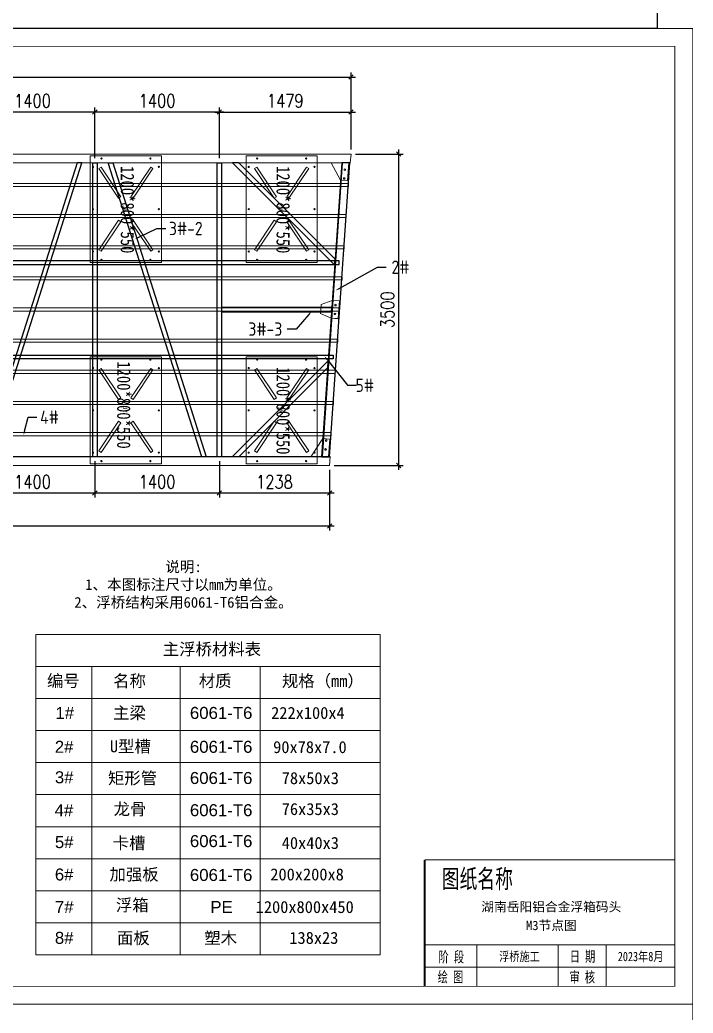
# Model space of a CAD drawing. Extents: x -259369 to -50372, y -155978 to 198088.
# Drawn here: x -57938 to -50372, y 124778 to 135938 of the extents above; entities that cross this region are included whole.
import ezdxf
from ezdxf import colors
from ezdxf.entities.mleader import LeaderData, LeaderLine
from ezdxf.enums import TextEntityAlignment as Align
from ezdxf.math import Vec2, Vec3

# ---------------------------------------------------------------- set-up
doc = ezdxf.new("R2010")
doc.units = 0
doc.header["$LTSCALE"] = 1000
doc.header["$MEASUREMENT"] = 0
doc.linetypes.add('HIDDEN', pattern=[0.375, 0.25, -0.125])
for name, color, linetype in [('PUB_TEXT', 7, 'Continuous'), ('SGIDI_TK_TEXT', 3, 'Continuous'), ('卡槽', 242, 'Continuous'), ('文字', 7, 'Continuous'), ('标注', 9, 'Continuous'), ('浮箱名称', 3, 'Continuous'), ('连接端梁', 130, 'Continuous'), ('铝横梁', 220, 'Continuous')]:
    doc.layers.add(name, color=color, linetype=linetype)
for name, color, linetype, lineweight in [('加强板', 140, 'Continuous', 18), ('图框', 7, 'Continuous', 13), ('浮箱', 160, 'Continuous', 20), ('虚线', 8, 'Continuous', 0), ('铝主梁', 3, 'Continuous', 9), ('铝龙骨', 7, 'Continuous', 9)]:
    doc.layers.add(name, color=color, linetype=linetype, lineweight=lineweight)
doc.styles.add('Arial', font='')
doc.styles.add('HZTXT', font='txtw.shx', dxfattribs={"width": 0.8, "bigfont": 'hztxtw.shx'})
doc.styles.add('SGIDI-0', font='simhei.ttf', dxfattribs={"width": 0.8})
doc.styles.get("Standard").update_dxf_attribs({"font": 'gbenor.shx', "bigfont": 'gbcbig.shx'})
doc.styles.add('仿宋', font='simfang.ttf', dxfattribs={"width": 0.7})
doc.styles.add('黑体', font='simhei.ttf', dxfattribs={"width": 0.8})
doc.styles.get('Arial').set_extended_font_data('STXihei')
doc.dimstyles.new('DIM-50', dxfattribs={"dimscale": 50, "dimtxt": 3, "dimasz": 1, "dimexe": 1, "dimexo": 1, "dimgap": 1, "dimtad": 1, "dimdec": 1, "dimdsep": 46, "dimtxsty": 'HZTXT', "dimblk": 'OBLIQUE', "dimblk1": 'ARCHTICK', "dimblk2": 'OBLIQUE', "dimcen": 0, "dimdle": 1, "dimclrd": 9, "dimclre": 9, "dimclrt": 2, "dimadec": 1, "dimazin": 0, "dimtfac": 1, "dimtdec": 1, "dimtix": 1, "dimtmove": 2, "dimatfit": 3, "dimldrblk": 'OBLIQUE', "dimfxl": 0, "dimtolj": 1, "dimtzin": 0, "dimarcsym": 0})

# ---------------------------------------------------------------- blocks, each defined once
blk = doc.blocks.new('_Oblique')
at = {"color": 0, "linetype": 'ByBlock', "lineweight": -2}
blk.add_line((-0.5, -0.5), (0.5, 0.5), dxfattribs=at)
blk = doc.blocks.new('*D114')
at = {"layer": 'Defpoints', "color": 0, "transparency": 16777216}
for p in [(-54217, 134431, 0), (-54458, 130931, 0), (-53682, 130931)]:
    blk.add_point(p, dxfattribs=at)
at = {"layer": '标注', "color": 9, "lineweight": -2, "transparency": 16777216}
for p, q in [((-53682, 134481), (-53682, 130881)), ((-54167, 134431), (-53632, 134431)), ((-54408, 130931), (-53632, 130931))]:
    blk.add_line(p, q, dxfattribs=at)
at = {"layer": '标注', "color": 9, "lineweight": -2, "transparency": 16777216, "xscale": 50, "yscale": 50, "zscale": 50}
for p, rotation in [((-53682, 134431), 90), ((-53682, 130931), 270)]:
    blk.add_blockref('_Oblique', p, dxfattribs=dict(at, rotation=rotation))
at = {"layer": '标注', "color": 2, "transparency": 16777216, "insert": (-53807, 132681), "char_height": 150, "attachment_point": 5, "rotation": 90, "style": 'HZTXT'}
blk.add_mtext('\\A1;3500', dxfattribs=at)
blk = doc.blocks.new('_ArchTick')
at = {"color": 0, "linetype": 'ByBlock', "const_width": 0.4}
blk.add_lwpolyline([(-0.5, -0.5), (0.5, 0.5)], dxfattribs=at)
blk = doc.blocks.new('*D115')
at = {"layer": 'Defpoints', "color": 0, "transparency": 16777216}
for p in [(-57096, 134903), (-57096, 134333), (-55696, 134333)]:
    blk.add_point(p, dxfattribs=at)
at = {"layer": '标注', "color": 9, "lineweight": -2, "transparency": 16777216}
for p, q in [((-57096, 134383), (-57096, 134953)), ((-55696, 134383), (-55696, 134953)), ((-55646, 134903), (-57146, 134903))]:
    blk.add_line(p, q, dxfattribs=at)
at = {"layer": '标注', "color": 9, "lineweight": -2, "transparency": 16777216, "xscale": 50, "yscale": 50, "zscale": 50, "rotation": 180}
blk.add_blockref('_Oblique', (-57096, 134903), dxfattribs=at)
at = {"layer": '标注', "color": 9, "lineweight": -2, "transparency": 16777216, "xscale": 50, "yscale": 50, "zscale": 50}
blk.add_blockref('_Oblique', (-55696, 134903), dxfattribs=at)
at = {"layer": '标注', "color": 2, "transparency": 16777216, "insert": (-56396, 135028), "char_height": 150, "attachment_point": 5, "style": 'HZTXT'}
blk.add_mtext('\\A1;1400', dxfattribs=at)
blk = doc.blocks.new('*D116')
at = {"layer": 'Defpoints', "color": 0, "transparency": 16777216}
for p in [(-58496, 134903), (-58496, 134333), (-57096, 134333)]:
    blk.add_point(p, dxfattribs=at)
at = {"layer": '标注', "color": 9, "lineweight": -2, "transparency": 16777216}
for p, q in [((-58496, 134383), (-58496, 134953)), ((-57096, 134383), (-57096, 134953)), ((-57046, 134903), (-58546, 134903))]:
    blk.add_line(p, q, dxfattribs=at)
at = {"layer": '标注', "color": 9, "lineweight": -2, "transparency": 16777216, "xscale": 50, "yscale": 50, "zscale": 50, "rotation": 180}
blk.add_blockref('_Oblique', (-58496, 134903), dxfattribs=at)
at = {"layer": '标注', "color": 9, "lineweight": -2, "transparency": 16777216, "xscale": 50, "yscale": 50, "zscale": 50}
blk.add_blockref('_Oblique', (-57096, 134903), dxfattribs=at)
at = {"layer": '标注', "color": 2, "transparency": 16777216, "insert": (-57796, 135028), "char_height": 150, "attachment_point": 5, "style": 'HZTXT'}
blk.add_mtext('\\A1;1400', dxfattribs=at)
blk = doc.blocks.new('*D117')
at = {"layer": 'Defpoints', "color": 0, "transparency": 16777216}
for p in [(-54217, 135296), (-62775, 134431), (-54217, 134431)]:
    blk.add_point(p, dxfattribs=at)
at = {"layer": '标注', "color": 9, "lineweight": -2, "transparency": 16777216}
for p, q in [((-62825, 135296), (-54167, 135296)), ((-62775, 134481), (-62775, 135346)), ((-54217, 134481), (-54217, 135346))]:
    blk.add_line(p, q, dxfattribs=at)
at = {"layer": '标注', "color": 9, "lineweight": -2, "transparency": 16777216, "xscale": 50, "yscale": 50, "zscale": 50, "rotation": 180}
blk.add_blockref('_Oblique', (-62775, 135296), dxfattribs=at)
at = {"layer": '标注', "color": 9, "lineweight": -2, "transparency": 16777216, "xscale": 50, "yscale": 50, "zscale": 50}
blk.add_blockref('_Oblique', (-54217, 135296), dxfattribs=at)
at = {"layer": '标注', "color": 2, "transparency": 16777216, "insert": (-58496, 135421), "char_height": 150, "attachment_point": 5, "style": 'HZTXT'}
blk.add_mtext('\\A1;8558', dxfattribs=at)
blk = doc.blocks.new('*D118')
at = {"layer": 'Defpoints', "color": 0, "transparency": 16777216}
for p in [(-54217, 134903), (-54217, 134431), (-55696, 134333)]:
    blk.add_point(p, dxfattribs=at)
at = {"layer": '标注', "color": 9, "lineweight": -2, "transparency": 16777216}
for p, q in [((-55696, 134383), (-55696, 134953)), ((-54217, 134481), (-54217, 134953)), ((-55746, 134903), (-54167, 134903))]:
    blk.add_line(p, q, dxfattribs=at)
at = {"layer": '标注', "color": 9, "lineweight": -2, "transparency": 16777216, "xscale": 50, "yscale": 50, "zscale": 50, "rotation": 180}
blk.add_blockref('_Oblique', (-55696, 134903), dxfattribs=at)
at = {"layer": '标注', "color": 9, "lineweight": -2, "transparency": 16777216, "xscale": 50, "yscale": 50, "zscale": 50}
blk.add_blockref('_Oblique', (-54217, 134903), dxfattribs=at)
at = {"layer": '标注', "color": 2, "transparency": 16777216, "insert": (-54956, 135028), "char_height": 150, "attachment_point": 5, "style": 'HZTXT'}
blk.add_mtext('\\A1;1479', dxfattribs=at)
blk = doc.blocks.new('*D119')
at = {"layer": 'Defpoints', "color": 0, "transparency": 16777216}
for p in [(-62534, 130931), (-54458, 130931), (-54458, 130252)]:
    blk.add_point(p, dxfattribs=at)
at = {"layer": '标注', "color": 9, "lineweight": -2, "transparency": 16777216}
for p, q in [((-62534, 130881), (-62534, 130202)), ((-54458, 130881), (-54458, 130202)), ((-62584, 130252), (-54408, 130252))]:
    blk.add_line(p, q, dxfattribs=at)
at = {"layer": '标注', "color": 9, "lineweight": -2, "transparency": 16777216, "xscale": 50, "yscale": 50, "zscale": 50}
for p, rotation in [((-62534, 130252), 180.0003109579487), ((-54458, 130252), 0.0003109579487371965)]:
    blk.add_blockref('_Oblique', p, dxfattribs=dict(at, rotation=rotation))
at = {"layer": '标注', "color": 2, "transparency": 16777216, "insert": (-58496, 130377), "char_height": 150, "attachment_point": 5, "rotation": 0.0003, "style": 'HZTXT'}
blk.add_mtext('\\A1;8076', dxfattribs=at)
blk = doc.blocks.new('*D124')
at = {"layer": 'Defpoints', "color": 0, "transparency": 16777216}
for p in [(-55696, 131029), (-54458, 130931), (-55696, 130622)]:
    blk.add_point(p, dxfattribs=at)
at = {"layer": '标注', "color": 9, "lineweight": -2, "transparency": 16777216}
for p, q in [((-55696, 130979), (-55696, 130572)), ((-54458, 130881), (-54458, 130572)), ((-54408, 130622), (-55746, 130622))]:
    blk.add_line(p, q, dxfattribs=at)
at = {"layer": '标注', "color": 9, "lineweight": -2, "transparency": 16777216, "xscale": 50, "yscale": 50, "zscale": 50, "rotation": 180}
blk.add_blockref('_Oblique', (-55696, 130622), dxfattribs=at)
at = {"layer": '标注', "color": 9, "lineweight": -2, "transparency": 16777216, "xscale": 50, "yscale": 50, "zscale": 50}
blk.add_blockref('_Oblique', (-54458, 130622), dxfattribs=at)
at = {"layer": '标注', "color": 2, "transparency": 16777216, "insert": (-55077, 130747), "char_height": 150, "attachment_point": 5, "style": 'HZTXT'}
blk.add_mtext('\\A1;1238', dxfattribs=at)
blk = doc.blocks.new('*D125')
at = {"layer": 'Defpoints', "color": 0, "transparency": 16777216}
for p in [(-57096, 131029), (-55696, 131029), (-57096, 130622)]:
    blk.add_point(p, dxfattribs=at)
at = {"layer": '标注', "color": 9, "lineweight": -2, "transparency": 16777216}
for p, q in [((-57096, 130979), (-57096, 130572)), ((-55696, 130979), (-55696, 130572)), ((-55646, 130622), (-57146, 130622))]:
    blk.add_line(p, q, dxfattribs=at)
at = {"layer": '标注', "color": 9, "lineweight": -2, "transparency": 16777216, "xscale": 50, "yscale": 50, "zscale": 50, "rotation": 180}
blk.add_blockref('_Oblique', (-57096, 130622), dxfattribs=at)
at = {"layer": '标注', "color": 9, "lineweight": -2, "transparency": 16777216, "xscale": 50, "yscale": 50, "zscale": 50}
blk.add_blockref('_Oblique', (-55696, 130622), dxfattribs=at)
at = {"layer": '标注', "color": 2, "transparency": 16777216, "insert": (-56396, 130747), "char_height": 150, "attachment_point": 5, "style": 'HZTXT'}
blk.add_mtext('\\A1;1400', dxfattribs=at)
blk = doc.blocks.new('*D126')
at = {"layer": 'Defpoints', "color": 0, "transparency": 16777216}
for p in [(-58496, 131029), (-57096, 131029), (-58496, 130622)]:
    blk.add_point(p, dxfattribs=at)
at = {"layer": '标注', "color": 9, "lineweight": -2, "transparency": 16777216}
for p, q in [((-58496, 130979), (-58496, 130572)), ((-57096, 130979), (-57096, 130572)), ((-57046, 130622), (-58546, 130622))]:
    blk.add_line(p, q, dxfattribs=at)
at = {"layer": '标注', "color": 9, "lineweight": -2, "transparency": 16777216, "xscale": 50, "yscale": 50, "zscale": 50, "rotation": 180}
blk.add_blockref('_Oblique', (-58496, 130622), dxfattribs=at)
at = {"layer": '标注', "color": 9, "lineweight": -2, "transparency": 16777216, "xscale": 50, "yscale": 50, "zscale": 50}
blk.add_blockref('_Oblique', (-57096, 130622), dxfattribs=at)
at = {"layer": '标注', "color": 2, "transparency": 16777216, "insert": (-57796, 130747), "char_height": 150, "attachment_point": 5, "style": 'HZTXT'}
blk.add_mtext('\\A1;1400', dxfattribs=at)
blk = doc.blocks.new('A$C0D8A069B')
at = {"layer": '加强板'}
blk.add_lwpolyline([(80, -100), (0, -100), (0, 100), (80, 100), (200, 45), (200, -55), (80, -100)], dxfattribs=at)
for centre in [(40, 50), (40, -50)]:
    blk.add_circle(centre, 9, dxfattribs=at)
blk = doc.blocks.new('$matou$00000186')
for points in [[(-600, 400), (600, 400), (600, -400), (-600, -400)], [(-456, 304), (-472, 279), (-140, 57), (-123, 82)], [(456, 304), (472, 279), (140, 57), (123, 82)], [(-456, -304), (-472, -279), (-140, -57), (-123, -82)], [(456, -304), (472, -279), (140, -57), (123, -82)]]:
    blk.add_lwpolyline(points, close=True)
for centre in [(-475, 370), (0, 370), (475, 370), (-570, 275), (570, 275), (-570, -275), (570, -275), (-475, -370), (0, -370), (475, -370)]:
    blk.add_circle(centre, 7)
at = {"layer": 'PUB_TEXT', "style": '黑体', "width": 0.8}
blk.add_text('JY', height=52.6, dxfattribs=at).set_placement((-44, -35))
blk = doc.blocks.new('*U16')
at = {"layer": '浮箱', "rotation": 270}
blk.add_blockref('$matou$00000186', (0, 0), dxfattribs=at)
blk = doc.blocks.new('*U17')
at = {"color": 0, "linetype": 'ByBlock', "lineweight": -2, "transparency": 16777216}
for p in [(0, 0), (1750, 0), (3500, 0), (5250, 0), (7000, 0)]:
    blk.add_blockref('*U16', p, dxfattribs=at)
blk = doc.blocks.new('*U18')
at = {"layer": '浮箱', "rotation": 270}
blk.add_blockref('$matou$00000186', (0, 0), dxfattribs=at)
blk = doc.blocks.new('*U19')
at = {"color": 0, "linetype": 'ByBlock', "lineweight": -2, "transparency": 16777216}
for p in [(0, 0), (1750, 0), (3500, 0), (5250, 0), (7000, 0)]:
    blk.add_blockref('*U18', p, dxfattribs=at)
blk = doc.blocks.new('sdsdf')
at = {"layer": '图框'}
for p, q in [((65917, 119431), (65917, 114931)), ((65917, 119431), (70755, 119431)), ((70755, 119431), (70755, 114931)), ((65917, 118981), (70755, 118981)), ((66705, 118981), (66705, 114931)), ((67942, 118981), (67942, 114931)), ((69067, 118981), (69067, 114931)), ((65917, 118531), (70755, 118531)), ((65917, 118081), (70755, 118081)), ((65917, 117631), (70755, 117631)), ((65917, 117181), (70755, 117181)), ((65917, 116731), (70755, 116731)), ((65917, 116281), (70755, 116281)), ((65917, 115831), (70755, 115831)), ((65917, 115381), (70755, 115381)), ((65917, 114931), (70755, 114931))]:
    blk.add_line(p, q, dxfattribs=at)
at = {"layer": '图框', "attachment_point": 1, "style": 'Arial'}
for s, width, insert, char_height in [('\\pi876.69506;{\\fSimSun|b0|i0|c134|p2;主浮桥材料表}', 2620.06, (66823, 119308), 168.75), ('\\pi51.65737;{\\fSimSun|b0|i0|c134|p2;编号}', 716.98, (66021, 118863), 168.75), ('\\pi51.32218;{\\fSimSun|b0|i0|c134|p2;名称}', 716.98, (66951, 118863), 168.75), ('\\pi53.50095;{\\fSimSun|b0|i0|c134|p2;材质}', 716.98, (68152, 118863), 168.75), ('\\pi35.48134;{\\fSimSun|b0|i0|c134|p2;规格（mm）}', 1208.85, (69337, 118863), 168.75), ('\\pi279.81954;{\\fArial|b0|i0|c0|p34;1#}', 793.2, (65912, 118413), 168.75), ('\\pi50.98698;{\\fSimSun|b0|i0|c134|p2;主梁}', 716.98, (66951, 118413), 168.75), ('\\pi234.45852;{\\fArial|b0|i0|c0|p34;6061-T6}', 1327.29, (67846, 118413), 168.75), ('\\pi0.69652;222x100x4', 1327.29, (69221, 118413), 168.75), ('\\pi270.43814;{\\fArial|b0|i0|c0|p34;2#}', 793.2, (65912, 117937), 168.75), ('\\pi31.45968;{\\fSimSun|b0|i0|c134|p2;U型槽}', 1074.91, (66925, 117944), 168.75), ('\\pi234.45852;{\\fArial|b0|i0|c0|p34;6061-T6}', 1327.29, (67846, 117937), 168.75), ('\\pi28.82152;90x78x7.0', 1327.29, (69221, 117933), 168.75), ('\\pi271.93456;{\\fArial|b0|i0|c0|p34;3#}', 793.2, (65912, 117509), 168.75), ('\\pi57.54881;{\\fSimSun|b0|i0|c134|p2;矩形管}', 874.48, (66872, 117497), 168.75), ('\\pi234.45852;{\\fArial|b0|i0|c0|p34;6061-T6}', 1327.29, (67846, 117499), 168.75), ('\\pi149.35724;78x50x3', 1327.29, (69221, 117497), 168.75), ('\\pi268.48129;{\\fArial|b0|i0|c0|p34;4#}', 793.2, (65912, 117047), 168.75), ('\\pi35.39194;{\\fSimSun|b0|i0|c134|p2;龙骨}', 1074.91, (66973, 117063), 168.75), ('\\pi234.45852;{\\fArial|b0|i0|c0|p34;6061-T6}', 1327.29, (67846, 117047), 168.75), ('\\pi149.35724;76x35x3', 1327.29, (69221, 117063), 168.75), ('\\pi271.87701;{\\fArial|b0|i0|c0|p34;5#}', 793.2, (65912, 116599), 168.75), ('\\pi35.01394;{\\fSimSun|b0|i0|c134|p2;卡槽}', 1074.91, (66960, 116587), 168.75), ('\\pi234.45852;{\\fArial|b0|i0|c0|p34;6061-T6}', 1327.29, (67846, 116613), 168.75), ('\\pi149.35724;40x40x3', 1327.29, (69221, 116587), 168.75), ('\\pi271.41657;{\\fArial|b0|i0|c0|p34;6#}', 793.2, (65912, 116144), 168.75), ('\\pi74.02918;{\\fSimSun|b0|i0|c134|p2;加强板}', 1074.91, (66877, 116145), 168.75), ('\\pi234.45852;{\\fArial|b0|i0|c0|p34;6061-T6}', 1327.29, (67846, 116137), 168.75), ('\\pi-11.35705;200x200x8', 1327.29, (69221, 116145), 168.75), ('\\pi272.56766;{\\fArial|b0|i0|c0|p34;7#}', 793.2, (65912, 115688), 168.75), ('\\pi117.7722;{\\fSimSun|b0|i0|c134|p2;浮箱}', 1074.91, (66923, 115714), 168.75), ('\\pi521.82849;{\\fArial|b0|i0|c0|p34;PE}', 1327.29, (67846, 115687), 168.75), ('\\pi-236.35705;1200x800x450', 1327.29, (69241, 115687), 168.75), ('\\pi271.7619;{\\fArial|b0|i0|c0|p34;8#}', 793.2, (65912, 115254), 168.75), ('{\\fSimSun|b0|i0|c134|p2;面板}', 1074.91, (67056, 115252), 168.75), ('\\pi436.2992;{\\fSimSun|b0|i0|c134|p2;塑木}', 1327.29, (67846, 115252), 168.75), ('138x23', 1327.29, (69477, 115254), 168.8)]:
    blk.add_mtext_dynamic_manual_height_columns(s, width=width, gutter_width=2260, heights=[363], dxfattribs=dict(at, insert=insert, char_height=char_height))
at = {"layer": '文字', "color": 0, "insert": (67991, 120123), "char_height": 150, "attachment_point": 5, "style": 'Arial'}
blk.add_mtext_dynamic_manual_height_columns('{\\fSimSun|b0|i0|c134|p2;说明}:\\P1{\\fSimSun|b0|i0|c134|p2;、本图标注尺寸以}mm{\\fSimSun|b0|i0|c134|p2;为单位。\\P}2{\\fSimSun|b0|i0|c134|p2;、浮桥结构采用}6061-T6{\\fSimSun|b0|i0|c134|p2;铝合金。}', width=3996.84, gutter_width=12.5, heights=[0], dxfattribs=at)
blk = doc.blocks.new('M3')
at = {"layer": '加强板', "color": 5, "elevation": 0}
for points in [[(85623, 17138), (85823, 17138), (85717, 16944), (85637, 16939)], [(94133, 17138), (93933, 17138), (94039, 16944), (94119, 16939)], [(85851, 13834), (86051, 13834), (85917, 14039), (85837, 14034)], [(93905, 13834), (93705, 13834), (93839, 14039), (93919, 14034)]]:
    blk.add_lwpolyline(points, close=True, dxfattribs=at)
at = {"layer": '加强板', "color": 5}
for centre in [(85669, 17061, 0), (85676, 16961, 0), (94080, 16961, 0), (94087, 17061, 0), (85878, 14017, 0), (93877, 14017, 0), (85885, 13917, 0), (93871, 13917, 0)]:
    blk.add_circle(centre, 9, dxfattribs=at)
at = {"layer": '卡槽', "color": 22, "ltscale": 5000, "elevation": 0}
for points in [[(85728, 16036), (85728, 15996), (94024, 15996), (94024, 16036)], [(85802, 14936), (85802, 14976), (93955, 14976), (93955, 14936)]]:
    blk.add_lwpolyline(points, close=True, dxfattribs=at)
at = {"layer": '虚线', "color": 1, "linetype": 'HIDDEN', "ltscale": 300}
for p, q in [((94150, 17138, 0), (85606, 17138, 0)), ((85693, 17138, 0), (85921, 13834, 0)), ((94062, 17138, 0), (93835, 13834, 0)), ((93923, 13834, 0), (85833, 13834, 0))]:
    blk.add_line(p, q, dxfattribs=at)
at = {"layer": '连接端梁', "elevation": 0}
for points in [[(85841, 13834), (85613, 17138), (85703, 17138), (85931, 13834)], [(93915, 13834), (94143, 17138), (94052, 17138), (93825, 13834)]]:
    blk.add_lwpolyline(points, close=True, dxfattribs=at)
at = {"layer": '铝主梁', "color": 3, "elevation": 0}
blk.add_lwpolyline([(85599, 17236), (85606, 17136), (94149, 17136), (94157, 17236), (85599, 17236)], dxfattribs=at)
blk.add_lwpolyline([(93916, 13736), (85840, 13736), (85833, 13836), (93923, 13836)], close=True, dxfattribs=at)
for name, p in [('*U17', (86377, 16616, 0)), ('*U19', (86377, 14356, 0))]:
    blk.add_blockref(name, p)
at = {"rotation": 3.941284033268663}
blk.add_blockref('A$C0D8A069B', (85737, 15486, 0), dxfattribs=at)
at = {"xscale": -1, "rotation": 356.0587159667313}
blk.add_blockref('A$C0D8A069B', (94019, 15486, 0), dxfattribs=at)
at = {"layer": '标注', "color": 6, "linetype": 'ByBlock'}
ml = blk.add_multileader_mtext('Standard', dxfattribs=at)
ml.set_content('5#', color=6)
ml.set_leader_properties()
ml.build(insert=Vec2(0, 0))
ml.multileader.update_dxf_attribs({"dogleg_length": 100, "arrow_head_size": 50})
ctx = ml.context
ctx.base_point, ctx.char_height, ctx.arrow_head_size, ctx.landing_gap_size, ctx.plane_origin = Vec3(94217, 14638), 150, 50, 35.9, Vec3(93784, 6448)
ctx.text_align_type = 2
notes = []
notes.append((ctx, [(1, (1, 1, 0), (94117, 14638), (1, 0), 100, [(0, [(93856, 14967)], 0, [])])]))
ctx.mtext.insert, ctx.mtext.alignment, ctx.mtext.flow_direction = Vec3(94416, 14713), 3, 5
for ctx, leaders in notes:
    for number, flags, end, landing, length, lines in leaders:
        leader = LeaderData()
        leader.index, (leader.has_last_leader_line, leader.has_dogleg_vector, leader.attachment_direction) = number, flags
        leader.last_leader_point, leader.dogleg_vector, leader.dogleg_length = Vec3(end), Vec3(landing), length
        for number, points, colour, breaks in lines:
            line = LeaderLine()
            line.index, line.vertices, line.color, line.breaks = number, Vec3.list(points), colors.encode_raw_color(colour), breaks
            leader.lines.append(line)
        ctx.leaders.append(leader)

msp = doc.modelspace()

# ---------------------------------------------------------------- linework, layer by layer
at = {"layer": '加强板', "color": 5}
for points in [[(-54241.3, 134333.09), (-54441.29, 134333.09), (-54334.85, 134139.06), (-54255.04, 134133.56)], [(-54468.83, 131029.09), (-54668.83, 131029.09), (-54534.9, 131234.11), (-54455.09, 131228.61)]]:
    msp.add_lwpolyline(points, close=True, dxfattribs=at)
for centre in [(-54286.7, 134256.03), (-54293.57, 134156.26), (-54496.37, 131211.41), (-54503.24, 131111.64)]:
    msp.add_circle(centre, 9, dxfattribs=at)
at = {"layer": '图框'}
for p, q in [((-53389.1, 126499.7), (-50577.38, 126499.7)), ((-53389.1, 125547.01), (-50577.38, 125547.01)), ((-52803.9, 125547.01), (-52803.9, 125078.46)), ((-51888.57, 125547.01), (-51888.57, 125078.46)), ((-51350, 125547.01), (-51350, 125078.46)), ((-53389.1, 125294.35), (-50577.38, 125294.35))]:
    msp.add_line(p, q, dxfattribs=at)
for points, const_width in [([(-53389.1, 126499.7), (-53389.1, 125078.46)], 21.28), ([(-53389.1, 126499.7), (-50577.38, 126499.7)], 10.64)]:
    msp.add_lwpolyline(points, dxfattribs=dict(at, const_width=const_width))
at = {"layer": '虚线', "color": 1, "linetype": 'HIDDEN', "ltscale": 300}
for p, q in [((-54223.66, 134333.09), (-62768.16, 134333.09)), ((-54311.36, 134333.09), (-54539, 131029.09)), ((-54451.28, 131029.09), (-62540.54, 131029.09))]:
    msp.add_line(p, q, dxfattribs=at)
at = {"layer": '连接端梁', "color": 0}
msp.add_lwpolyline([(-64647.44, 146803.9), (-50777.38, 146803.9), (-50777.38, 135841.18), (-64647.44, 135841.18)], close=True, dxfattribs=at)
for points, const_width in [([(-64647.44, 135841.18), (-50377.38, 135841.18), (-50377.38, 124878.46), (-64647.44, 124878.46)], 10), ([(-64447.44, 135641.18), (-50577.38, 135641.18), (-50577.38, 125078.46), (-64447.44, 125078.46)], 9), ([(-64647.44, 124878.46), (-50377.38, 124878.46), (-50377.38, 113915.74), (-64647.44, 113915.74)], 10)]:
    msp.add_lwpolyline(points, close=True, dxfattribs=dict(at, const_width=const_width))
at = {"layer": '连接端梁'}
msp.add_lwpolyline([(-54458.81, 131029.09), (-54231.17, 134333.09), (-54321.39, 134333.09), (-54549.02, 131029.09)], close=True, dxfattribs=at)
at = {"layer": '铝横梁', "color": 243}
for points in [[(-57295.3, 134333.09), (-58346.93, 131029.09), (-58294.66, 131028.48), (-57243.03, 134332.48)], [(-57069.92, 134333.09), (-57069.92, 131029.09), (-57119.92, 131029.09), (-57119.92, 134333.09)], [(-56894.53, 134333.09), (-55842.9, 131029.09), (-55895.17, 131028.48), (-56946.8, 134332.48)], [(-55671.92, 134333.09), (-55671.92, 131029.09), (-55721.92, 131029.09), (-55721.92, 134333.09)], [(-54396.01, 133250.04), (-55479.03, 134333.08), (-55548.33, 134331.67), (-54401.8, 133185.12)], [(-54480.21, 132027.93), (-55479.02, 131029.1), (-55548.14, 131030.69), (-54476.42, 132102.43)]]:
    msp.add_lwpolyline(points, close=True, dxfattribs=at)
at = {"layer": '铝横梁', "color": 243, "elevation": 0}
msp.add_lwpolyline([(-54433.55, 132705.06), (-55671.91, 132705.07), (-55671.91, 132657.07), (-54436.86, 132657.06)], close=True, dxfattribs=at)
at = {"layer": '铝龙骨', "color": 0}
for points in [[(-54244.9, 134066.09), (-54244.9, 134101.09), (-62742.9, 134101.09), (-62742.9, 134066.09)], [(-54274.9, 133716.09), (-54274.9, 133751.09), (-62717.9, 133751.09), (-62717.9, 133716.09)], [(-54294.9, 133366.09), (-54294.9, 133401.09), (-62687.9, 133401.09), (-62687.9, 133366.09)], [(-54314.9, 133016.09), (-54314.9, 133051.09), (-62662.9, 133051.09), (-62662.9, 133016.09)], [(-54344.9, 132666.09), (-54344.9, 132701.09), (-62642.9, 132701.09), (-62642.9, 132666.09)], [(-54364.9, 132316.09), (-54364.9, 132351.09), (-62612.9, 132351.09), (-62612.9, 132316.09)], [(-54394.9, 131966.09), (-54394.9, 132001.09), (-62592.9, 132001.09), (-62592.9, 131966.09)], [(-54414.9, 131616.09), (-54414.9, 131651.09), (-62572.9, 131651.09), (-62572.9, 131616.09)], [(-54439.9, 131266.09), (-54439.9, 131301.09), (-62542.9, 131301.09), (-62542.9, 131266.09)]]:
    msp.add_lwpolyline(points, close=True, dxfattribs=at)

# ---------------------------------------------------------------- block references
msp.add_blockref('M3', (-148373.8, 117194.83, 0))
at = {"xscale": -1, "rotation": 356.0587159667313}
msp.add_blockref('A$C0D8A069B', (-54355.02, 132681.09), dxfattribs=at)
at = {"layer": '连接端梁', "color": 0, "xscale": 0.8, "yscale": 0.8, "zscale": 0.8}
msp.add_blockref('sdsdf', (-110491.81, 33488.47), dxfattribs=at)

# ---------------------------------------------------------------- texts
at = {"layer": 'SGIDI_TK_TEXT', "color": 0, "style": '仿宋', "width": 0.7}
msp.add_text('图纸名称', height=209.616, dxfattribs=at).set_placement((-52797.2, 126287.71), align=Align.MIDDLE_CENTER)
at = {"layer": 'SGIDI_TK_TEXT', "color": 7, "style": '仿宋', "width": 0.7}
for s, p in [('阶 段', (-53089.65, 125409.72)), ('日 期', (-51615.52, 125415.59)), ('绘 图', (-53099.39, 125184.36)), ('审 核', (-51618.22, 125183.08))]:
    msp.add_text(s, height=120, dxfattribs=at).set_placement(p, align=Align.MIDDLE_CENTER)
at = {"layer": 'SGIDI_TK_TEXT', "color": 7, "style": 'SGIDI-0'}
for tag, p in [('湖南岳阳铝合金浮箱码头', (-51966.09, 125973.28)), ('M3节点图', (-51966.09, 125763.78))]:
    msp.add_attdef(tag, text='', height=104.81, dxfattribs=at).set_placement(p, align=Align.MIDDLE_CENTER)
at = {"layer": 'SGIDI_TK_TEXT', "color": 7, "style": 'SGIDI-0', "width": 0.8}
for tag, p in [('浮桥施工', (-52323.84, 125414.71)), ('2023年8月', (-50962.07, 125414.71))]:
    msp.add_attdef(tag, text='建设单位', height=104.808, dxfattribs=at).set_placement(p, align=Align.MIDDLE_CENTER)
at = {"layer": '浮箱名称', "style": '黑体', "width": 0.8}
for p in [(-56803.67, 134296.1, 0), (-55053.67, 134296.1, 0), (-56844.83, 132101.12), (-55053.67, 132036.13, 0)]:
    msp.add_text('1200*800*550', height=150.211, rotation=270, dxfattribs=at).set_placement(p)

# ---------------------------------------------------------------- dimensions: what is measured, and where the dimension line sits
at = {"layer": '标注'}
for base, p1, p2, angle, picture, middle in [((-54216.9, 135295.68), (-62774.91, 134431.09), (-54216.9, 134431.09), 180, '*D117', (-58495.91, 135420.68)), ((-58495.92, 134902.99), (-57095.92, 134333.09), (-58495.92, 134333.09), 180, '*D116', (-57795.92, 135027.99)), ((-57095.92, 134902.99), (-55695.92, 134333.09), (-57095.92, 134333.09), 180, '*D115', (-56395.92, 135027.99)), ((-54216.9, 134902.99), (-55695.92, 134333.09), (-54216.9, 134431.09), 180, '*D118', (-54956.41, 135027.99)), ((-53682.13, 130931.11, 0), (-54216.9, 134431.09), (-54457.91, 130931.11), 90, '*D114', (-53807.13, 132681.1, 0))]:
    dim = msp.add_linear_dim(base=base, p1=p1, p2=p2, angle=angle, dimstyle='DIM-50', dxfattribs=at)
    dim.commit()
    dim.dimension.update_dxf_attribs({"geometry": picture, "text_midpoint": middle})
for base, p1, p2, picture, middle in [((-58495.92, 130621.76), (-57095.92, 131029.09), (-58495.92, 131029.09), '*D126', (-57795.92, 130746.76)), ((-57095.92, 130621.76), (-55695.92, 131029.09), (-57095.92, 131029.09), '*D125', (-56395.92, 130746.76)), ((-55695.92, 130621.76), (-54457.91, 130931.13), (-55695.92, 131029.09), '*D124', (-55076.91, 130746.76))]:
    dim = msp.add_linear_dim(base=base, p1=p1, p2=p2, dimstyle='DIM-50', dxfattribs=at)
    dim.commit()
    dim.dimension.update_dxf_attribs({"geometry": picture, "text_midpoint": middle})
dim = msp.add_aligned_dim(p1=(-62533.91, 130931.09), p2=(-54457.91, 130931.13), distance=-678.72, dimstyle='DIM-50', dxfattribs=at)
dim.commit()
dim.dimension.update_dxf_attribs({"geometry": '*D119', "text_midpoint": (-58495.9, 130377.39)})

# ---------------------------------------------------------------- leaders
at = {"layer": '标注', "color": 6, "linetype": 'ByBlock'}
ml = msp.add_multileader_mtext('Standard', dxfattribs=at)
ml.set_content('3#-2', color=6)
ml.set_leader_properties()
ml.build(insert=Vec2(0, 0))
ml.multileader.update_dxf_attribs({"dogleg_length": 100, "arrow_head_size": 50})
ctx = ml.context
ctx.base_point, ctx.char_height, ctx.arrow_head_size, ctx.landing_gap_size, ctx.plane_origin = Vec3(-56299.05, 133592.91), 150, 50, 35.88, Vec3(-55503.19, 123312.25)
notes = []
notes.append((ctx, [(1, (1, 1, 0), (-56399.05, 133592.91), (1, 0), 100, [(0, [(-56648.03, 133473.75)], 0, [])])]))
ctx.mtext.insert, ctx.mtext.width, ctx.mtext.defined_height, ctx.mtext.flow_direction = Vec3(-56263.17, 133669.24), 445.8704, 72.4, 5
ml = msp.add_multileader_mtext('Standard', dxfattribs=at)
ml.set_content('2#', color=6)
ml.set_leader_properties()
ml.build(insert=Vec2(0, 0))
ml.multileader.update_dxf_attribs({"dogleg_length": 100, "arrow_head_size": 50})
ctx = ml.context
ctx.base_point, ctx.char_height, ctx.arrow_head_size, ctx.landing_gap_size, ctx.plane_origin = Vec3(-53820.53, 133158.12, 0), 150, 50, 35.88, Vec3(-54510.25, 124836.11, 0)
ctx.text_align_type = 2
notes.append((ctx, [(1, (1, 1, 0), (-53920.53, 133158.12, 0), (1, 0), 100, [(0, [(-54392.97, 132895.67, 0)], 0, [])])]))
ctx.mtext.insert, ctx.mtext.width, ctx.mtext.alignment, ctx.mtext.flow_direction = Vec3(-53560.37, 133234.39, 0), 207.6057, 3, 5
ml = msp.add_multileader_mtext('Standard', dxfattribs=at)
ml.set_content('3#-3', color=6)
ml.set_leader_properties()
ml.build(insert=Vec2(0, 0))
ml.multileader.update_dxf_attribs({"dogleg_length": 100, "arrow_head_size": 50})
ctx = ml.context
ctx.base_point, ctx.char_height, ctx.arrow_head_size, ctx.landing_gap_size, ctx.plane_origin = Vec3(-55348.25, 132462.91), 150, 50, 35.88, Vec3(-54876.81, 122442.27)
notes.append((ctx, [(0, (1, 1, 0), (-54833.82, 132462.91), (-1, 0), 100, [(0, [(-54657.6, 132666.09)], 0, [])])]))
ctx.mtext.insert, ctx.mtext.width, ctx.mtext.defined_height, ctx.mtext.flow_direction = Vec3(-55370.79, 132539.24), 445.8704, 72.4, 5
ml = msp.add_multileader_mtext('Standard', dxfattribs=at)
ml.set_content('4#', color=6)
ml.set_leader_properties()
ml.build(insert=Vec2(0, 0))
ml.multileader.update_dxf_attribs({"dogleg_length": 100, "arrow_head_size": 50})
ctx = ml.context
ctx.base_point, ctx.char_height, ctx.arrow_head_size, ctx.landing_gap_size, ctx.plane_origin = Vec3(-57746.53, 131473.02), 150, 50, 35.88, Vec3(-58288.78, 121181.57)
notes.append((ctx, [(1, (1, 1, 0), (-57846.53, 131473.02), (1, 0), 100, [(0, [(-57897.12, 131269.77)], 0, [])])]))
ctx.mtext.insert, ctx.mtext.width, ctx.mtext.defined_height, ctx.mtext.flow_direction = Vec3(-57710.65, 131549.3), 445.8704, 72.4, 5
for ctx, leaders in notes:
    for number, flags, end, landing, length, lines in leaders:
        leader = LeaderData()
        leader.index, (leader.has_last_leader_line, leader.has_dogleg_vector, leader.attachment_direction) = number, flags
        leader.last_leader_point, leader.dogleg_vector, leader.dogleg_length = Vec3(end), Vec3(landing), length
        for number, points, colour, breaks in lines:
            line = LeaderLine()
            line.index, line.vertices, line.color, line.breaks = number, Vec3.list(points), colors.encode_raw_color(colour), breaks
            leader.lines.append(line)
        ctx.leaders.append(leader)

doc.saveas('drawing.dxf')
